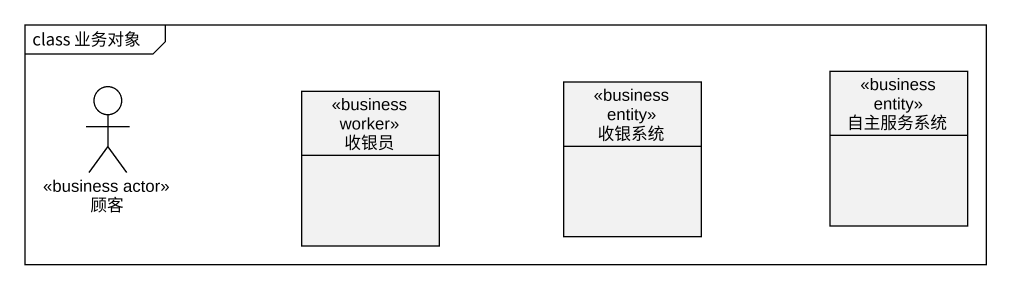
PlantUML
@startuml
mainframe class 业务对象
allowmixing
hide circle
hide empty members
actor 顾客 <<business actor>>
class 收银员 <<business worker>>
class 收银系统 <<business entity>>
class 自主服务系统 <<business entity>>
@enduml
